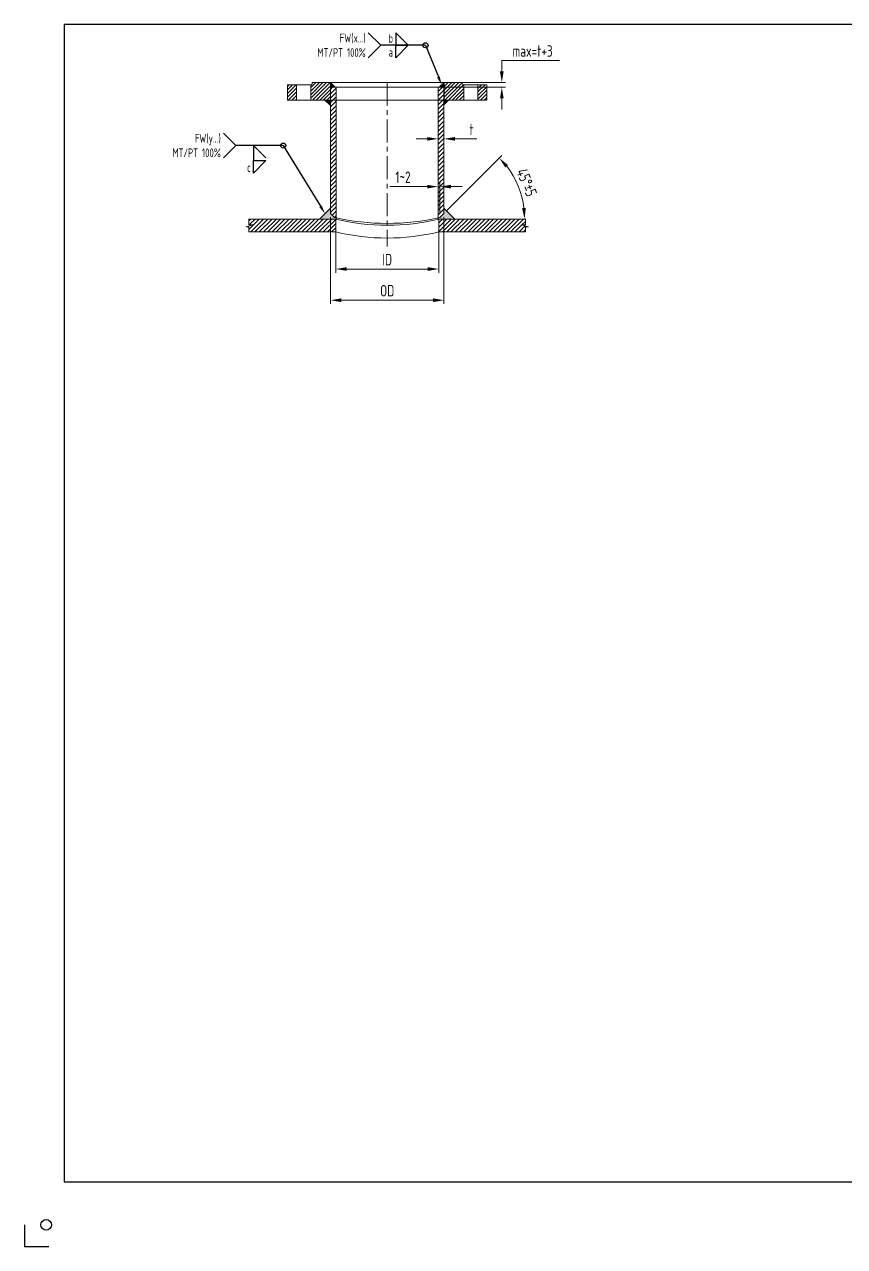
# Model space of a CAD drawing. Header units: millimetres. Extents: x -46397 to 283259, y -8690 to 23983.
# Drawn here: x 137009 to 141462, y -2445 to 4190 of the extents above; entities that cross this region are included whole.
import ezdxf

# ---------------------------------------------------------------- set-up
doc = ezdxf.new("R2010")
doc.units = ezdxf.units.MM
doc.linetypes.add('CENTER', pattern=[2, 1.25, -0.25, 0.25, -0.25])
doc.layers.get('Defpoints').update_dxf_attribs({"lineweight": 0})
for name, color, linetype, lineweight in [('12.KICH THUOC', 3, 'Continuous', 9), ('AM_5', 3, 'Continuous', 25), ('AM_8', 1, 'Continuous', 25), ('DC', 7, 'Continuous', 18), ('Dtext', 255, 'Continuous', 20), ('KÍCH THƯỚC', 8, 'Continuous', 5), ('NET CHINH', 6, 'Continuous', 20), ('PHANTOM 2', 8, 'Continuous', 0), ('ĐƯỜNG TÂM', 8, 'CENTER', 5)]:
    doc.layers.add(name, color=color, linetype=linetype, lineweight=lineweight)
doc.styles.add('Chu va so', font='arial.ttf')
doc.styles.add('GHI CHÚ 1', font='isocp_IV25.ttf', dxfattribs={"width": 0.8})
doc.styles.get("Standard").update_dxf_attribs({"font": 'isocp.shx', "width": 0.8})
doc.styles.add('TCVN', font='arial.ttf')
doc.dimstyles.new('1-30SCALE', dxfattribs={"dimtxt": 75, "dimasz": 75, "dimexe": 37.5, "dimexo": 30, "dimgap": 30, "dimtad": 1, "dimtoh": 1, "dimdec": 0, "dimdsep": 46, "dimtxsty": 'GHI CHÚ 1', "dimcen": 0.09, "dimclrd": 256, "dimclre": 256, "dimclrt": 2, "dimadec": 0, "dimazin": 0, "dimtfac": 1, "dimtdec": 0, "dimtofl": 0, "dimtmove": 0, "dimatfit": 3, "dimfxl": 1, "dimlwd": 0, "dimlwe": 0, "dimarcsym": 0})
doc.dimstyles.new('1-30SCALE$2', dxfattribs={"dimtxt": 75, "dimasz": 75, "dimexe": 37.5, "dimexo": 30, "dimgap": 30, "dimtad": 1, "dimtoh": 1, "dimdec": 0, "dimdsep": 46, "dimtxsty": 'GHI CHÚ 1', "dimcen": 0.09, "dimclrd": 256, "dimclre": 256, "dimclrt": 2, "dimadec": 0, "dimazin": 0, "dimtfac": 1, "dimtdec": 0, "dimtofl": 0, "dimtmove": 0, "dimatfit": 3, "dimfxl": 1, "dimlwd": 0, "dimlwe": 0, "dimarcsym": 0})
pattern_1 = [(45, (-384237.112, -143767.61), (-9.12668314, 9.12668314), [])]
pattern_2 = [(45, (48598.142, -55426.638), (-10.8732936, 10.8732936), [])]

# ---------------------------------------------------------------- blocks, each defined once
blk = doc.blocks.new('*D857')
at = {"layer": 'Defpoints', "color": 0, "transparency": 16777216}
for p in [(138699.1, 3133.6), (139258.3, 3133.6), (139258.3, 2862.3)]:
    blk.add_point(p, dxfattribs=at)
at = {"layer": 'PHANTOM 2', "linetype": 'Continuous', "lineweight": 0, "transparency": 16777216}
for p, q in [((138699.1, 3113.6), (138699.1, 2842.3)), ((139258.3, 3113.6), (139258.3, 2842.3)), ((138759.1, 2862.3), (139198.3, 2862.3))]:
    blk.add_line(p, q, dxfattribs=at)
at = {"layer": 'PHANTOM 2', "transparency": 16777216}
for points in [[(138759.1, 2872.3), (138759.1, 2852.3), (138699.1, 2862.3)], [(139198.3, 2872.3), (139198.3, 2852.3), (139258.3, 2862.3)]]:
    blk.add_solid(points, dxfattribs=at)
at = {"layer": 'PHANTOM 2', "color": 2, "transparency": 16777216, "insert": (138978.7, 2913.7), "char_height": 62, "attachment_point": 5, "style": 'GHI CHÚ 1'}
blk.add_mtext('ID', dxfattribs=at)
blk = doc.blocks.new('*D858')
at = {"layer": 'Defpoints', "color": 0, "transparency": 16777216}
for p in [(139255.9, 3875), (139255.9, 3849.1), (139601.1, 3875)]:
    blk.add_point(p, dxfattribs=at)
at = {"layer": 'PHANTOM 2', "linetype": 'Continuous', "lineweight": 0, "transparency": 16777216}
for p, q in [((139601.1, 3935), (139601.1, 3995)), ((139601.1, 3995), (139915, 3995)), ((139275.9, 3875), (139621.1, 3875)), ((139275.9, 3849.1), (139621.1, 3849.1)), ((139601.1, 3789.1), (139601.1, 3729.1))]:
    blk.add_line(p, q, dxfattribs=at)
at = {"layer": 'PHANTOM 2', "transparency": 16777216}
for points in [[(139591.1, 3935), (139611.1, 3935), (139601.1, 3875)], [(139591.1, 3789.1), (139611.1, 3789.1), (139601.1, 3849.1)]]:
    blk.add_solid(points, dxfattribs=at)
at = {"layer": 'PHANTOM 2', "color": 2, "transparency": 16777216, "insert": (139768, 4046), "char_height": 62, "attachment_point": 5, "style": 'GHI CHÚ 1'}
blk.add_mtext('max=t+3', dxfattribs=at)
blk = doc.blocks.new('*D859')
at = {"layer": 'Defpoints', "color": 0, "transparency": 16777216}
for p in [(139255.9, 3641.6), (139286.9, 3641.6), (139255.9, 3569)]:
    blk.add_point(p, dxfattribs=at)
at = {"layer": 'PHANTOM 2', "linetype": 'Continuous', "lineweight": 0, "transparency": 16777216}
for p, q in [((139255.9, 3621.6), (139255.9, 3549)), ((139286.9, 3621.6), (139286.9, 3549)), ((139195.9, 3569), (139135.9, 3569)), ((139346.9, 3569), (139465.5, 3569))]:
    blk.add_line(p, q, dxfattribs=at)
at = {"layer": 'PHANTOM 2', "transparency": 16777216}
for points in [[(139195.9, 3579), (139195.9, 3559), (139255.9, 3569)], [(139346.9, 3579), (139346.9, 3559), (139286.9, 3569)]]:
    blk.add_solid(points, dxfattribs=at)
at = {"layer": 'PHANTOM 2', "color": 2, "transparency": 16777216, "insert": (139436.2, 3620), "char_height": 62, "attachment_point": 5, "style": 'GHI CHÚ 1'}
blk.add_mtext('t', dxfattribs=at)
blk = doc.blocks.new('*D860')
at = {"layer": 'Defpoints', "color": 0, "transparency": 16777216}
for p in [(138670.5, 3164.1), (139286.9, 3164.1), (138670.5, 2692.9)]:
    blk.add_point(p, dxfattribs=at)
at = {"layer": 'PHANTOM 2', "linetype": 'Continuous', "lineweight": 0, "transparency": 16777216}
for p, q in [((138670.5, 3144.1), (138670.5, 2672.9)), ((139286.9, 3144.1), (139286.9, 2672.9)), ((139226.9, 2692.9), (138730.5, 2692.9))]:
    blk.add_line(p, q, dxfattribs=at)
at = {"layer": 'PHANTOM 2', "transparency": 16777216}
for points in [[(138730.5, 2702.9), (138730.5, 2682.9), (138670.5, 2692.9)], [(139226.9, 2702.9), (139226.9, 2682.9), (139286.9, 2692.9)]]:
    blk.add_solid(points, dxfattribs=at)
at = {"layer": 'PHANTOM 2', "color": 2, "transparency": 16777216, "insert": (138978.7, 2744.3), "char_height": 62, "attachment_point": 5, "style": 'GHI CHÚ 1'}
blk.add_mtext('OD', dxfattribs=at)
blk = doc.blocks.new('ĐÂSĐA2333')
at = {"layer": 'AM_8', "lineweight": 5, "ltscale": 5}
h = blk.add_hatch(dxfattribs=at)
h.set_pattern_fill('ANSI31', color=8, scale=4.065222, style=0)
h.set_pattern_definition(pattern_1)
edge = h.paths.add_edge_path()
edge.add_line((54474.6, 429.1), (54474.6, 425.1))
edge.add_arc((54466.4, 425.1), 8.13, -90, 0, ccw=False)
edge.add_line((54466.4, 416.9), (54466.4, 339.7))
edge.add_line((54466.4, 339.7), (54566.6, 339.7))
edge.add_line((54566.6, 339.7), (54566.6, 429.1))
edge.add_line((54566.6, 429.1), (54474.6, 429.1))
h = blk.add_hatch(dxfattribs=at)
h.set_pattern_fill('ANSI31', color=8, scale=4.065222, style=0)
h.set_pattern_definition(pattern_1)
edge = h.paths.add_edge_path()
edge.add_arc((55247, 425.1), 8.13, 180, 270, ccw=False)
edge.add_line((55238.8, 425.1), (55238.8, 429.1))
edge.add_line((55238.8, 429.1), (55146.8, 429.1))
edge.add_line((55146.8, 429.1), (55146.8, 339.7))
edge.add_line((55146.8, 339.7), (55247, 339.7))
edge.add_line((55247, 339.7), (55247, 416.9))
h = blk.add_hatch(dxfattribs=at)
h.set_pattern_fill('ANSI31', color=8, scale=4.065222, style=0)
h.set_pattern_definition(pattern_1)
h.paths.add_polyline_path([(55320.1, 416.9), (55320.1, 339.7), (55364.9, 339.7), (55364.9, 416.9)])
at = {"layer": 'DC'}
h = blk.add_hatch(dxfattribs=at)
h.set_pattern_fill('ANSI31', color=8, scale=5)
edge = h.paths.add_edge_path()
edge.add_line((54567, 404.7), (54596.1, 404.7))
edge.add_line((54596.1, 404.7), (54596.1, -261.5))
edge.add_arc((54856.7, 917.4), 1207.3, 257.11603, 257.53544, ccw=False)
edge.add_line((54587.5, -259.6), (54567, -239))
edge.add_line((54567, -239), (54567, 404.7))
h = blk.add_hatch(dxfattribs=at)
h.set_pattern_fill('ANSI31', color=8, scale=5)
edge = h.paths.add_edge_path()
edge.add_line((55146.4, 404.7), (55117.3, 404.7))
edge.add_line((55117.3, 404.7), (55117.3, -261.5))
edge.add_arc((54856.7, 917.4), 1207.3, 282.46456, 282.88397)
edge.add_line((55125.9, -259.6), (55146.4, -239))
edge.add_line((55146.4, -239), (55146.4, 404.7))
at = {"layer": 'KÍCH THƯỚC'}
h = blk.add_hatch(color=1, dxfattribs=at)
h.set_gradient(color1=(0, 0, 255), color2=(255, 255, 0), name='INVHEMISPHERICAL')
h.paths.add_polyline_path([(54566.6, 429.1), (54566.6, 404.7), (54591, 404.7)])
h = blk.add_hatch(color=1, dxfattribs=at)
h.set_gradient(color1=(0, 0, 255), color2=(255, 255, 0), name='INVHEMISPHERICAL')
h.paths.add_polyline_path([(55146.8, 429.1), (55146.8, 404.7), (55122.4, 404.7)])
h = blk.add_hatch(color=1, dxfattribs=at)
h.set_gradient(color1=(0, 0, 255), color2=(255, 255, 0), name='INVHEMISPHERICAL')
h.paths.add_polyline_path([(54567, 311.2), (54567, 339.7), (54538.5, 339.7)])
h = blk.add_hatch(color=1, dxfattribs=at)
h.set_gradient(color1=(0, 0, 255), color2=(255, 255, 0), name='INVHEMISPHERICAL')
h.paths.add_polyline_path([(55146.4, 311.2), (55146.4, 339.7), (55174.9, 339.7)])
h = blk.add_hatch(dxfattribs=at)
h.set_pattern_fill('ANSI31', color=256, scale=123.017274, style=0)
h.set_pattern_definition(pattern_2)
h.paths.add_polyline_path([(54151.2, -297.4), (54171.9, -297.4), (54136.4, -307.5), (54151.2, -307.5), (54151.2, -333.4), (54593.9, -333.4), (54593.9, -267.8), (54151.2, -267.8)])
h = blk.add_hatch(dxfattribs=at)
h.set_pattern_fill('ANSI31', color=256, scale=123.017274, style=0)
h.set_pattern_definition(pattern_2)
h.paths.add_polyline_path([(55562.2, -297.4), (55541.5, -297.4), (55577, -307.5), (55562.2, -307.5), (55562.2, -333.4), (55119.5, -333.4), (55119.5, -267.8), (55562.2, -267.8)])
at = {"layer": 'NET CHINH'}
for p, q in [((54596.1, 404.7), (54569.5, 404.7)), ((54596.1, -261.5), (54596.1, 404.7)), ((55117.3, -261.5), (55117.3, 404.7)), ((55117.3, 404.7), (55143.9, 404.7)), ((54538.5, 339.7), (54567, 311.2))]:
    blk.add_line(p, q, dxfattribs=at)
at = {"layer": 'NET CHINH', "elevation": 0}
for points in [[(54348.5, 339.7), (55364.9, 339.7), (55364.9, 416.9), (55247, 416.9, -0.414214), (55238.8, 425.1), (55238.8, 429.1), (54474.6, 429.1), (54474.6, 425.1, -0.414214), (54466.4, 416.9), (54348.5, 416.9)], [(54567, 404.7), (55146.4, 404.7), (55146.4, -239), (55125.9, -259.6, -0.11291), (54587.5, -259.6), (54567, -239)]]:
    blk.add_lwpolyline(points, format="xyb", close=True, dxfattribs=at)
for points in [[(54393.3, 339.7), (54466.4, 339.7), (54466.4, 416.9), (54393.3, 416.9)], [(54566.6, 429.1), (55146.8, 429.1), (55146.8, 339.7), (54566.6, 339.7)], [(54566.6, 404.7), (54591, 404.7), (54566.6, 429.1), (54566.6, 429.1)], [(55146.8, 404.7), (55122.4, 404.7), (55146.8, 429.1), (55146.8, 429.1)], [(55320.1, 339.7), (55247, 339.7), (55247, 416.9), (55320.1, 416.9)]]:
    blk.add_lwpolyline(points, close=True, dxfattribs=at)
for points in [[(54151.2, -267), (54151.2, -297.4), (54171.9, -297.4), (54136.4, -307.5), (54151.2, -307.5), (54151.2, -333.4)], [(54151.2, -333.4), (54593.9, -333.4), (54593.9, -267.8), (54151.2, -267.8)], [(55562.2, -333.4), (55119.5, -333.4), (55119.5, -267.8), (55562.2, -267.8)], [(55562.2, -267), (55562.2, -297.4), (55541.5, -297.4), (55577, -307.5), (55562.2, -307.5), (55562.2, -333.4)]]:
    blk.add_lwpolyline(points, dxfattribs=at)
at = {"layer": 'NET CHINH'}
for centre in [(54856.7, 819.3), (54856.7, 753.7)]:
    blk.add_arc(centre, 1118.4, 256.4073, 283.5927, dxfattribs=at)
blk = doc.blocks.new('*D876')
at = {"layer": 'Defpoints', "color": 0, "transparency": 16777216}
for p in [(139709, 3254.9), (139258.3, 3133.6, 4.5), (139265.1, 3142.3, 4.5), (139286.9, 3164.1, 4.5), (139729.3, 3133.6, 4.5)]:
    blk.add_point(p, dxfattribs=at)
at = {"layer": 'PHANTOM 2', "linetype": 'Continuous', "lineweight": 0, "transparency": 16777216}
blk.add_line((139301.1, 3178.3), (139601.8, 3479.1), dxfattribs=at)
blk.add_arc((139256.4, 3133.6), 468.6, 7.34182, 37.65818, dxfattribs=at)
at = {"layer": 'PHANTOM 2', "transparency": 16777216}
for points in [[(139619.8, 3413.3), (139634.8, 3426.5), (139587.7, 3464.9)], [(139731.1, 3194.1), (139711.1, 3192.8), (139724.9, 3133.6)]]:
    blk.add_solid(points, dxfattribs=at)
at = {"layer": 'PHANTOM 2', "color": 2, "transparency": 16777216, "insert": (139736.4, 3332.4), "char_height": 62, "attachment_point": 5, "rotation": 292.5, "style": 'GHI CHÚ 1'}
blk.add_mtext('45°%%P5', dxfattribs=at)
blk = doc.blocks.new('*D877')
at = {"layer": 'Defpoints', "color": 0, "transparency": 16777216}
for p in [(139255.9, 3309.6), (139255.9, 3142.3, 4.5), (139265.1, 3142.3, 4.5)]:
    blk.add_point(p, dxfattribs=at)
at = {"layer": 'PHANTOM 2', "linetype": 'Continuous', "lineweight": 0, "transparency": 16777216}
for p, q in [((139255.9, 3162.3), (139255.9, 3329.6)), ((139265.1, 3162.3), (139265.1, 3329.6)), ((139195.9, 3309.6), (138993, 3309.6)), ((139325.1, 3309.6), (139385.1, 3309.6))]:
    blk.add_line(p, q, dxfattribs=at)
at = {"layer": 'PHANTOM 2', "transparency": 16777216}
for points in [[(139195.9, 3319.6), (139195.9, 3299.6), (139255.9, 3309.6)], [(139325.1, 3319.6), (139325.1, 3299.6), (139265.1, 3309.6)]]:
    blk.add_solid(points, dxfattribs=at)
at = {"layer": 'PHANTOM 2', "color": 2, "transparency": 16777216, "insert": (139064.5, 3360.6), "char_height": 62, "attachment_point": 5, "style": 'GHI CHÚ 1'}
blk.add_mtext('1~2', dxfattribs=at)
blk = doc.blocks.new('*S849')
at = {"layer": 'AM_5'}
for p, q in [((100282.8, -93668.7, -2.5), (100207.8, -93593.7, -2.5)), ((100282.8, -93668.7, -2.5), (100207.8, -93743.7, -2.5)), ((100552.8, -93668.7, -2.5), (100282.8, -93668.7, -2.5)), ((100552.8, -93668.7, -2.5), (100630.1, -93858.8, -2.5))]:
    blk.add_line(p, q, dxfattribs=at)
at = {"layer": 'AM_5', "color": 2}
for p, q in [((100447.8, -93668.7, -2.5), (100372.8, -93593.7, -2.5)), ((100372.8, -93593.7, -2.5), (100372.8, -93668.7, -2.5)), ((100372.8, -93668.7, -2.5), (100447.8, -93668.7, -2.5)), ((100372.8, -93668.7, -2.5), (100447.8, -93668.7, -2.5)), ((100447.8, -93668.7, -2.5), (100372.8, -93743.7, -2.5)), ((100372.8, -93743.7, -2.5), (100372.8, -93668.7, -2.5))]:
    blk.add_line(p, q, dxfattribs=at)
blk.add_circle((100552.8, -93668.7, -2.5), 15, dxfattribs=at)
at = {"layer": 'AM_5', "linetype": 'Continuous'}
blk.add_trace([(100622, -93862.1, -2.5), (100638.2, -93855.5, -2.5), (100649.9, -93907.4, -2.5)], dxfattribs=at)
at = {"layer": 'AM_5', "color": 2, "char_height": 52.5}
for s, insert, attachment_point in [('FW(x...)\\PMT/PT 100%\\P', (100192.1, -93668.7, -2.5), 6), ('b', (100357.1, -93653, -2.5), 9), ('a', (100357.1, -93684.5, -2.5), 3)]:
    blk.add_mtext(s, dxfattribs=dict(at, insert=insert, attachment_point=attachment_point))
blk = doc.blocks.new('*S850')
at = {"layer": 'AM_5'}
for p, q in [((99409.5, -94272.8, -2.5), (99334.5, -94197.8, -2.5)), ((99409.5, -94272.8, -2.5), (99334.5, -94347.8, -2.5)), ((99695.2, -94272.8, -2.5), (99409.5, -94272.8, -2.5)), ((99695.2, -94272.8, -2.5), (99919.6, -94638.7, -2.5))]:
    blk.add_line(p, q, dxfattribs=at)
at = {"layer": 'AM_5', "color": 2}
for p, q in [((99515.2, -94272.8, -2.5), (99515.2, -94347.8, -2.5)), ((99515.2, -94272.8, -2.5), (99590.2, -94347.8, -2.5)), ((99515.2, -94347.8, -2.5), (99515.2, -94363.5, -2.5)), ((99515.2, -94363.5, -2.5), (99590.2, -94363.5, -2.5)), ((99590.2, -94363.5, -2.5), (99515.2, -94438.5, -2.5)), ((99515.2, -94438.5, -2.5), (99515.2, -94363.5, -2.5))]:
    blk.add_line(p, q, dxfattribs=at)
blk.add_circle((99695.2, -94272.8, -2.5), 15, dxfattribs=at)
at = {"layer": 'AM_5', "linetype": 'Continuous'}
blk.add_trace([(99912.1, -94643.3, -2.5), (99927, -94634.2, -2.5), (99947, -94683.5, -2.5)], dxfattribs=at)
at = {"layer": 'AM_5', "color": 2, "char_height": 52.5}
for s, insert, attachment_point in [('FW(y...)\\PMT/PT 100%\\P', (99318.7, -94272.8, -2.5), 6), ('c', (99499.5, -94379.3, -2.5), 3)]:
    blk.add_mtext(s, dxfattribs=dict(at, insert=insert, attachment_point=attachment_point))
blk = doc.blocks.new('*U1824')
at = {"lineweight": 25}
for points in [[(0, 0), (10558.2, 0), (10558.2, 6916.2), (0, 6916.2)], [(0, 0), (7983, 0), (7983, 6916.2), (0, 6916.2)]]:
    blk.add_lwpolyline(points, close=True, dxfattribs=at)
at = {"lineweight": 25, "elevation": -0.3}
blk.add_lwpolyline([(-237.8, -258.5), (-237.8, -387.6), (-92.4, -387.6)], dxfattribs=at)
at = {"lineweight": 25}
blk.add_circle((-107.7, -257.5, -0.3), 32, dxfattribs=at)
at = {"layer": 'Dtext', "ltscale": 0.1}
for tag, p, height, style in [('REV_3', (8051.1, 2597.7), 46, 'TCVN'), ('FOR_APPROVAL3', (8511, 2594.5, -0.4), 55.2, 'TCVN'), ('REV_2', (8051.1, 2426.1), 46, 'TCVN'), ('FOR_APPROVAL2', (8511, 2422.8, -0.4), 55.2, 'TCVN'), ('REV_1', (8051.1, 2254.4), 46, 'TCVN'), ('FOR_APPROVAL1', (8511, 2251.1, -0.4), 55.2, 'TCVN'), ('REV_0', (8051.1, 2082.7), 46, 'TCVN'), ('NGUOI_VE', (9000.9, 2080.2, -0.4), 55.2, 'TCVN'), ('NGUOI_KIEM_2', (9488.6, 2080.2, -0.4), 55.2, 'TCVN'), ('NGUOI_DUYET', (10077.6, 2080.2, -0.4), 55.2, 'TCVN'), ('1.1_A4', (10107.2, 104.7, -0.4), 55.2, 'Chu va so'), ('A4_A4', (10290.8, 104.7, -0.4), 55.2, 'Chu va so'), ('REV.', (10442, 104.7, -0.4), 55.2, 'Chu va so')]:
    blk.add_attdef(tag, p, '', height=height, dxfattribs=dict(at, style=style))
for tag, p, height, style, width in [('NGAY_REV03', (8167.6, 2594.5, -0.4), 47.8, 'TCVN', 0.95), ('NGAY_REV02', (8167.6, 2422.8, -0.4), 47.8, 'TCVN', 0.95), ('NGAY_REV01', (8167.6, 2251.1, -0.4), 47.8, 'TCVN', 0.95), ('NGAY_REV0', (8167.6, 2079.5, -0.5), 47.8, 'TCVN', 0.95), ('DWD.NO', (8163.3, 44.8, -0.4), 73.6, 'Chu va so', 0.85)]:
    blk.add_attdef(tag, p, '', height=height, dxfattribs=dict(at, style=style, width=width))
at = {"layer": 'Dtext', "lineweight": 25, "ltscale": 0.1, "style": 'Chu va so'}
for tag, p, height in [('PROJECT_CODE', (8695.1, 864.5), 110.4), ('TITLE1', (8217.2, 659.3, -0.4), 73.6), ('TITLE2', (8217.2, 486.3, -0.4), 73.6), ('TITLE3', (8217.2, 314.6, -0.4), 73.6)]:
    blk.add_attdef(tag, p, '', height=height, dxfattribs=at)

msp = doc.modelspace()

# ---------------------------------------------------------------- hatches: boundary and pattern name
at = {"layer": 'AM_8', "lineweight": 5, "ltscale": 5}
h = msp.add_hatch(dxfattribs=at)
h.set_pattern_fill('ANSI31', color=8, scale=4.32501, style=0)
h.set_pattern_definition([(45, (-328175.403, -149536.617), (-9.70992377, 9.70992377), [])])
h.paths.add_polyline_path([(138438.07, 3862.04), (138438.07, 3779.87), (138485.64, 3779.87), (138485.64, 3862.04)])
at = {"layer": 'DC'}
h = msp.add_hatch(color=256, dxfattribs=at)
h.dxf.hatch_style = 1
h.set_gradient(color1=(0, 0, 255), color2=(255, 255, 0))
h.paths.add_polyline_path([(138670.47, 3192.23), (138670.47, 3164.14), (138692.29, 3142.32, 0.00183), (138701.46, 3140.26, -0.8569907), (138699.05, 3133.6), (138611.84, 3133.6)])
h = msp.add_hatch(color=256, dxfattribs=at)
h.dxf.hatch_style = 1
h.set_gradient(color1=(0, 0, 255), color2=(255, 255, 0))
h.paths.add_polyline_path([(139286.91, 3192.23), (139286.91, 3164.14), (139265.1, 3142.32, -0.00183), (139255.93, 3140.26, 0.8569907), (139258.34, 3133.6), (139345.55, 3133.6)])

# ---------------------------------------------------------------- linework, layer by layer
msp.add_line((138670.47, 3192.23, -2.51), (138611.84, 3133.6, -2.51), dxfattribs=at)
for centre, start, end in [((138699.74, 3137.12, -2.51), 258.912905, 93.68371), ((139257.65, 3137.12, -2.51), 86.31629, 281.087095)]:
    msp.add_arc(centre, 3.58, start, end, dxfattribs=at)
at = {"layer": 'NET CHINH'}
msp.add_line((139286.91, 3192.23, -2.51), (139345.55, 3133.6, -2.51), dxfattribs=at)
at = {"layer": 'ĐƯỜNG TÂM', "ltscale": 100}
msp.add_line((138978.69, 3875.02, -2.51), (138978.69, 2983.97, -2.51), dxfattribs=at)

# ---------------------------------------------------------------- block references
at = {"layer": '12.KICH THUOC', "xscale": 0.9008545931997983, "yscale": 0.9008545931997983, "zscale": 0.9008545931997983}
for name in ['*S849', '*S850']:
    msp.add_blockref(name, (48603.42, 88458.95, -0.28), dxfattribs=at)
at = {"layer": 'DC', "xscale": 1.063904994158539, "yscale": 1.063904994158539, "zscale": 1.063904994158539}
msp.add_blockref('ĐÂSĐA2333', (80616.38, 3418.46, -2.51), dxfattribs=at)

# ---------------------------------------------------------------- dimensions: what is measured, and where the dimension line sits
at = {"layer": 'PHANTOM 2', "color": 252}
dim = msp.add_linear_dim(base=(139601.06, 3875.02, -2.51), p1=(139255.93, 3849.07, -2.51), p2=(139255.93, 3875.02, -2.51), angle=90, text='max=t+3', dimstyle='1-30SCALE', override={"dimtxt": 62, "dimasz": 60, "dimexe": 20, "dimexo": 20, "dimgap": 20, "dimlfac": 0.333333}, dxfattribs=at)
dim.commit()
dim.dimension.update_dxf_attribs({"geometry": '*D858', "text_midpoint": (139768.05, 3995.02, -2.51), "dimtype": 160})
for base, p1, p2, text, picture, middle in [((139255.93, 3568.95, -2.51), (139286.91, 3641.56, -2.51), (139255.93, 3641.56, -2.51), 't', '*D859', (139436.21, 3568.95, -2.51)), ((139255.93, 3309.58, -6.97), (139265.1, 3142.32, -2.51), (139255.93, 3142.32, -2.51), '1~2', '*D877', (139064.47, 3309.58, -6.97))]:
    dim = msp.add_linear_dim(base=base, p1=p1, p2=p2, text=text, dimstyle='1-30SCALE', override={"dimtxt": 62, "dimasz": 60, "dimexe": 20, "dimexo": 20, "dimgap": 20, "dimlfac": 0.333333}, dxfattribs=at)
    dim.commit()
    dim.dimension.update_dxf_attribs({"geometry": picture, "text_midpoint": middle, "dimtype": 160})
dim = msp.add_angular_dim_2l(base=(139708.97, 3254.87), line1=((139286.91, 3164.14, -2.51), (139265.1, 3142.32, -2.51)), line2=((139258.34, 3133.6, -2.51), (139729.27, 3133.6, -2.51)), text='<>%%P5', dimstyle='1-30SCALE$2', override={"dimtxt": 62, "dimasz": 60, "dimexe": 20, "dimexo": 20, "dimgap": 20, "dimlfac": 0.333333}, dxfattribs=at)
dim.commit()
dim.dimension.update_dxf_attribs({"geometry": '*D876', "text_midpoint": (139736.39, 3332.43, -6.97)})
for base, p1, p2, text, picture, middle in [((138670.47, 2692.89, -2.51), (139286.91, 3164.14, -2.51), (138670.47, 3164.14, -2.51), 'OD', '*D860', (138978.69, 2744.32, -2.51)), ((139258.34, 2862.32, -2.51), (138699.05, 3133.6, -2.51), (139258.34, 3133.6, -2.51), 'ID', '*D857', (138978.69, 2913.75, -2.51))]:
    dim = msp.add_linear_dim(base=base, p1=p1, p2=p2, text=text, dimstyle='1-30SCALE', override={"dimtxt": 62, "dimasz": 60, "dimexe": 20, "dimexo": 20, "dimgap": 20, "dimlfac": 0.333333}, dxfattribs=at)
    dim.commit()
    dim.dimension.update_dxf_attribs({"geometry": picture, "text_midpoint": middle})

# ---------------------------------------------------------------- next in the draw order: block references
at = {"xscale": 0.9084576280678549, "yscale": 0.9084576280678549, "zscale": 0.9084576280678549}
msp.add_blockref('*U1824', (137225.03, -2092.83, -0.28), dxfattribs=at)

doc.saveas('drawing.dxf')
